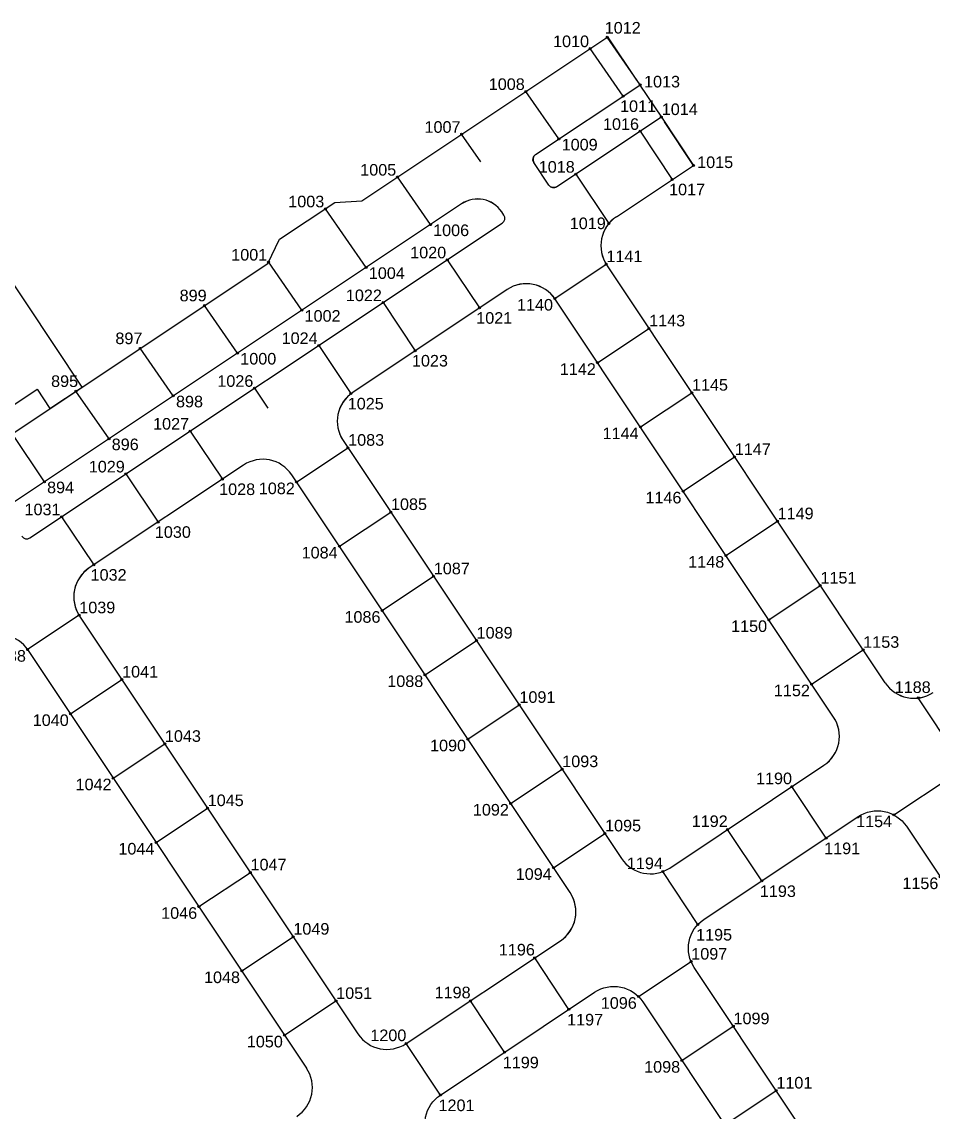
# Model space of a CAD drawing. Extents: x 154230 to 155565, y 251100 to 251882.
# Drawn here: x 154968.6 to 155204.6, y 251599.4 to 251881.8 of the extents above; entities that cross this region are included whole.
import ezdxf

# ---------------------------------------------------------------- set-up
doc = ezdxf.new("R2010")
doc.units = 0
doc.header["$LTSCALE"] = 2
doc.linetypes.add('CONTINUO', pattern=[0])
doc.layers.add('P_LOCAÇÃO MPD - 11.02.2020', color=180, linetype='CONTINUO')
doc.layers.add('Q', color=3, linetype='Continuous')
doc.styles.add('ARIAL', font='arial.ttf')
doc.styles.get("Standard").update_dxf_attribs({"font": 'arial.ttf'})

# ---------------------------------------------------------------- blocks, each defined once
blk = doc.blocks.new('SIMB_CIRCULO')
at = {"color": 0, "linetype": 'Continuous'}
blk.add_circle((0, 0), 0.5, dxfattribs=at)
at = {"color": 0}
blk.add_point((0, 0), dxfattribs=at)
for tag in ['desc:', 'cota:', 'pto:']:
    blk.add_attdef(tag, (0, 0), '', height=1)

msp = doc.modelspace()

# ---------------------------------------------------------------- linework, layer by layer
at = {"layer": 'P_LOCAÇÃO MPD - 11.02.2020'}
for points in [[(155128.75, 251865.47), (155120.21, 251877.8)], [(155124.32, 251862.52), (155115.78, 251874.85)], [(155107.68, 251851.43), (155099.14, 251863.76)], [(155134.2, 251857.08), (155142.52, 251844.6)], [(155128.71, 251853.43), (155137.03, 251840.94)], [(155087.48, 251845.48), (155082.49, 251852.67)], [(155074.39, 251829.25), (155065.85, 251841.59)], [(155112.07, 251842.34), (155120.6, 251829.54)], [(155057.75, 251818.17), (155047.21, 251833.38)], [(155041.1, 251807.08), (155032.44, 251819.58)], [(155078.78, 251820.16), (155087.1, 251807.68)], [(155106.59, 251810.15), (155119.91, 251819.02)], [(155024.46, 251795.99), (155015.91, 251808.32)], [(155062.14, 251809.07), (155070.45, 251796.59)], [(155117.68, 251793.51), (155131, 251802.38)], [(155007.81, 251784.9), (154999.27, 251797.23)], [(155045.49, 251797.99), (155053.82, 251785.49)], [(154991.17, 251773.81), (154982.62, 251786.14)], [(155028.85, 251786.9), (155032.31, 251781.7)], [(155128.77, 251776.86), (155142.08, 251785.73)], [(154974.43, 251762.66), (154966.11, 251775.14)], [(155012.2, 251775.81), (155020.52, 251763.33)], [(155039.73, 251762.61), (155053.05, 251771.48)], [(155139.86, 251760.22), (155153.17, 251769.09)], [(154995.56, 251764.72), (155003.87, 251752.24)], [(155050.82, 251745.96), (155064.14, 251754.83)], [(154978.91, 251753.63), (154987.23, 251741.15)], [(155150.94, 251743.57), (155164.26, 251752.44)], [(155061.91, 251729.32), (155075.23, 251738.19)], [(155162.03, 251726.93), (155175.35, 251735.8)], [(154983.42, 251728.1), (154970.1, 251719.23)], [(155073, 251712.67), (155086.31, 251721.55)], [(155173.12, 251710.28), (155186.44, 251719.15)], [(154981.19, 251702.58), (154994.51, 251711.45)], [(155210.66, 251691.81), (155200.75, 251706.69)], [(155084.09, 251696.03), (155097.4, 251704.9)], [(154992.28, 251685.94), (155005.6, 251694.81)], [(155095.18, 251679.39), (155108.49, 251688.26)], [(155194.41, 251676.4), (155209.5, 251686.46)], [(155176.85, 251670.41), (155167.98, 251683.73)], [(155003.37, 251669.29), (155016.68, 251678.16)], [(155160.2, 251659.32), (155151.33, 251672.64)], [(155106.26, 251662.74), (155119.58, 251671.61)], [(155014.46, 251652.65), (155027.77, 251661.52)], [(155143.68, 251648.05), (155134.56, 251661.74)], [(155025.55, 251636), (155038.86, 251644.87)], [(155110.27, 251626.06), (155101.4, 251639.37)], [(155128.3, 251629.36), (155141.9, 251638.42)], [(155036.63, 251619.36), (155049.95, 251628.23)], [(155093.62, 251614.97), (155084.75, 251628.29)], [(155139.53, 251612.81), (155152.84, 251621.68)], [(155076.98, 251603.88), (155068.11, 251617.2)], [(155150.62, 251596.16), (155163.93, 251605.03)]]:
    msp.add_lwpolyline(points, dxfattribs=at)
at = {"layer": 'Q'}
for p, q in [((155127.83, 251866.66), (155120.34, 251877.89)), ((155127.83, 251866.66, 752.07), (155120.34, 251877.89, 752.07)), ((155101.61, 251847.39), (155128.66, 251865.41)), ((155128.66, 251865.41), (155134.2, 251857.08)), ((155134.2, 251857.08), (155107.16, 251839.07)), ((155142.52, 251844.6), (155135.03, 251855.84)), ((155142.52, 251844.6, 752.07), (155135.03, 251855.84, 752.07)), ((155105.08, 251839.48), (155101.19, 251845.31)), ((155122.55, 251831.29), (155142.52, 251844.6)), ((155122.55, 251831.3, 752.07), (155142.52, 251844.6, 752.07)), ((155082.47, 251834.64), (154965.12, 251756.46)), ((155082.47, 251834.64, 752.07), (154965.12, 251756.47, 752.07)), ((155093.42, 251831.72), (155092.87, 251832.55)), ((155093.42, 251831.72, 752.07), (155092.87, 251832.55, 752.07)), ((154970.67, 251748.14), (155093.01, 251829.64)), ((154970.67, 251748.14, 752.07), (155093.01, 251829.64, 752.07)), ((155192.12, 251710.63, 752.07), (155120.05, 251818.82, 752.07)), ((155192.12, 251710.62), (155120.05, 251818.81)), ((154970.24, 251719.02), (155042.32, 251610.83)), ((154970.24, 251719.02, 752.07), (155042.32, 251610.83, 752.07))]:
    msp.add_line(p, q, dxfattribs=at)
at = {"layer": 'Q', "linetype": 'ByBlock'}
for p, q in [((155094.25, 251812.45, 752.07), (155054.3, 251785.83, 752.07)), ((155094.25, 251812.44), (155054.3, 251785.83)), ((155178.8, 251701.75, 752.07), (155106.73, 251809.95, 752.07)), ((155178.8, 251701.75), (155106.73, 251809.94)), ((155051.8, 251773.35), (155123.88, 251665.16)), ((155051.8, 251773.35, 752.07), (155123.88, 251665.16, 752.07)), ((155026.01, 251766.98), (154986.06, 251740.37)), ((155026.01, 251766.98, 752.07), (154986.06, 251740.37, 752.07)), ((155110.56, 251656.29), (155038.49, 251764.48)), ((155110.56, 251656.29, 752.07), (155038.49, 251764.48, 752.07)), ((154983.56, 251727.89), (155055.63, 251619.7)), ((154983.56, 251727.89, 752.07), (155055.63, 251619.7, 752.07)), ((155136.36, 251662.66, 752.07), (155176.3, 251689.28, 752.07)), ((155136.36, 251662.66), (155176.3, 251689.27)), ((155068.11, 251617.2), (155108.06, 251643.81)), ((155068.11, 251617.2, 752.07), (155108.06, 251643.81, 752.07))]:
    msp.add_line(p, q, dxfattribs=at)
at = {"layer": 'Q'}
for points in [[(154775.14, 251733.21, 0.391757), (154805.52, 251725.9), (154812.48, 251729.79, -0.169524), (154882.17, 251742.11, 0.189359), (154933.09, 251753.14), (155032.26, 251819.21), (155035.36, 251825.48), (155049.63, 251834.99), (155056.61, 251835.44), (155120.34, 251877.89)], [(155039.82, 251598.35, 0.414214), (155042.32, 251610.83)]]:
    msp.add_lwpolyline(points, format="xyb", dxfattribs=at)
at = {"layer": 'Q', "elevation": 752.07}
for points in [[(154775.14, 251733.21, 0.391757), (154805.52, 251725.9), (154812.48, 251729.8, -0.169524), (154882.17, 251742.11, 0.189359), (154933.09, 251753.15), (155032.26, 251819.21), (155035.36, 251825.48), (155049.63, 251834.99), (155056.61, 251835.44), (155120.34, 251877.89)], [(155101.19, 251845.31, -0.414202), (155101.61, 251847.39), (155128.66, 251865.41), (155134.2, 251857.09), (155107.16, 251839.07, -0.414194), (155105.08, 251839.48), (155101.19, 251845.31)]]:
    msp.add_lwpolyline(points, format="xyb", dxfattribs=at)
at = {"layer": 'Q', "linetype": 'Continuous'}
msp.add_lwpolyline([(154925.6, 251799.18), (154910.31, 251752.79, 0.207925), (154934.06, 251760.01), (154946.33, 251769.15), (154972.54, 251786.61), (154975.85, 251781.64), (154984.18, 251787.18), (154962.62, 251819.54), (154953.77, 251808.61)], format="xyb", dxfattribs=at)
at = {"layer": 'Q', "linetype": 'Continuous', "elevation": 752.07}
msp.add_lwpolyline([(154925.6, 251799.18), (154910.31, 251752.79, 0.207925), (154934.06, 251760.01), (154946.33, 251769.15), (154972.54, 251786.61), (154975.85, 251781.64), (154984.18, 251787.18), (154962.62, 251819.54), (154953.77, 251808.61)], format="xyb", dxfattribs=at)
at = {"layer": 'Q', "linetype": 'ByBlock'}
for points in [[(155269.73, 251565.27, -0.414214), (155267.23, 251552.79), (155227.28, 251526.17, -0.414214), (155214.8, 251528.67), (155142.73, 251636.87, -0.414214), (155145.23, 251649.35), (155185.17, 251675.96, -0.414214), (155197.65, 251673.46)], [(155201.48, 251519.8, -0.414214), (155198.98, 251507.32), (155159.04, 251480.71, -0.414214), (155146.56, 251483.21), (155074.48, 251591.4, -0.414214), (155076.98, 251603.88), (155116.93, 251630.5, -0.414214), (155129.41, 251627.99)]]:
    msp.add_lwpolyline(points, format="xyb", close=True, dxfattribs=at)
at = {"layer": 'Q', "linetype": 'ByBlock', "elevation": 752.07}
for points in [[(155269.73, 251565.27, -0.414214), (155267.23, 251552.79), (155227.28, 251526.18, -0.414214), (155214.8, 251528.68), (155142.73, 251636.87, -0.414214), (155145.23, 251649.35), (155185.17, 251675.96, -0.414214), (155197.65, 251673.46)], [(155201.48, 251519.81, -0.414214), (155198.98, 251507.33), (155159.04, 251480.71, -0.414214), (155146.56, 251483.21), (155074.48, 251591.4, -0.414214), (155076.98, 251603.88), (155116.93, 251630.5, -0.414214), (155129.41, 251628)]]:
    msp.add_lwpolyline(points, format="xyb", close=True, dxfattribs=at)
at = {"layer": 'Q'}
for centre, radius, start, end in [((155102.44, 251846.14), 1.5, 123.6726, 213.6704), ((155106.32, 251840.31), 1.5, 213.6742, 303.6704), ((155086.63, 251828.4, 752.07), 7.5, 33.6706, 123.6706), ((155086.63, 251828.39), 7.5, 33.6704, 123.6704), ((155092.18, 251830.89), 1.5, 303.6704, 33.6666), ((155092.18, 251830.89, 752.07), 1.5, 303.6706, 33.6668), ((155127.54, 251823.81, 752.07), 9, 123.6706, 213.6706), ((155127.54, 251823.8), 9, 123.6704, 213.6704), ((154969.84, 251749.39), 1.5, 213.6704, 303.667), ((154969.84, 251749.39, 752.07), 1.5, 213.6706, 303.6672), ((154962.75, 251714.03), 9, 33.6704, 123.6704), ((154962.75, 251714.03, 752.07), 9, 33.6706, 123.6706), ((155199.61, 251715.62, 752.07), 9, 213.6706, 303.6706), ((155199.61, 251715.61), 9, 213.6704, 303.6704), ((155034.83, 251605.84, 752.07), 9, 303.6706, 33.6706)]:
    msp.add_arc(centre, radius, start, end, dxfattribs=at)
at = {"layer": 'Q', "linetype": 'ByBlock'}
for centre, start, end in [((155099.24, 251804.96, 752.07), 33.6706, 123.6706), ((155099.24, 251804.95), 33.6704, 123.6704), ((155059.29, 251778.34), 123.6704, 213.6704), ((155059.29, 251778.34, 752.07), 123.6706, 213.6706), ((155031, 251759.49), 33.6704, 123.6704), ((155031, 251759.49, 752.07), 33.6706, 123.6706), ((154991.05, 251732.88), 123.6704, 213.6704), ((154991.05, 251732.88, 752.07), 123.6706, 213.6706), ((155171.31, 251696.76), 303.6704, 33.6704), ((155171.31, 251696.77, 752.07), 303.6706, 33.6706), ((155131.37, 251670.15), 213.6704, 303.6704), ((155131.37, 251670.15, 752.07), 213.6706, 303.6706), ((155103.07, 251651.3), 303.6704, 33.6704), ((155103.07, 251651.3, 752.07), 303.6706, 33.6706), ((155063.12, 251624.69), 213.6704, 303.6704), ((155063.12, 251624.69, 752.07), 213.6706, 303.6706)]:
    msp.add_arc(centre, 9, start, end, dxfattribs=at)

# ---------------------------------------------------------------- block references
at = {"layer": 'P_LOCAÇÃO MPD - 11.02.2020', "color": 3}
ref = msp.add_blockref('SIMB_CIRCULO', (155120.21, 251877.8, 745.83), dxfattribs=dict(at, xscale=0.5, yscale=0.5, zscale=0.5))
ref.add_attrib('PONTO', '1012', (155119.54, 251878.73, 1491.22), dxfattribs={"layer": '0', "color": 180, "height": 3, "style": 'ARIAL'})
ref = msp.add_blockref('SIMB_CIRCULO', (155115.78, 251874.85, 745.8), dxfattribs=dict(at, xscale=0.5, yscale=0.5, zscale=0.5))
ref.add_attrib('PONTO', '1010', (155106.16, 251875.22, 1491.19), dxfattribs={"layer": '0', "color": 180, "height": 3, "style": 'ARIAL'})
ref = msp.add_blockref('SIMB_CIRCULO', (155099.14, 251863.76, 745.7), dxfattribs=dict(at, xscale=0.5, yscale=0.5, zscale=0.5))
ref.add_attrib('PONTO', '1008', (155089.51, 251864.13, 1491.09), dxfattribs={"layer": '0', "color": 180, "height": 3, "style": 'ARIAL'})
ref = msp.add_blockref('SIMB_CIRCULO', (155128.75, 251865.47, 745.83), dxfattribs=dict(at, xscale=0.5, yscale=0.5, zscale=0.5))
ref.add_attrib('PONTO', '1013', (155129.72, 251864.78, 1491.22), dxfattribs={"layer": '0', "color": 180, "height": 3, "style": 'ARIAL'})
ref = msp.add_blockref('SIMB_CIRCULO', (155124.32, 251862.52, 745.8), dxfattribs=dict(at, xscale=0.5, yscale=0.5, zscale=0.5))
ref.add_attrib('PONTO', '1011', (155123.5, 251858.43, 1491.19), dxfattribs={"layer": '0', "color": 180, "height": 3, "style": 'ARIAL'})
ref = msp.add_blockref('SIMB_CIRCULO', (155134.2, 251857.08, 745.74), dxfattribs=dict(at, xscale=0.5, yscale=0.5, zscale=0.5))
ref.add_attrib('PONTO', '1014', (155134.31, 251857.63, 1491.13), dxfattribs={"layer": '0', "color": 180, "height": 3, "style": 'ARIAL'})
ref = msp.add_blockref('SIMB_CIRCULO', (155082.49, 251852.67, 745.6), dxfattribs=dict(at, xscale=0.5, yscale=0.5, zscale=0.5))
ref.add_attrib('PONTO', '1007', (155072.87, 251853.04, 1490.99), dxfattribs={"layer": '0', "color": 180, "height": 3, "style": 'ARIAL'})
ref = msp.add_blockref('SIMB_CIRCULO', (155128.71, 251853.43, 745.7), dxfattribs=dict(at, xscale=0.5, yscale=0.5, zscale=0.5))
ref.add_attrib('PONTO', '1016', (155119.09, 251853.79, 1491.09), dxfattribs={"layer": '0', "color": 180, "height": 3, "style": 'ARIAL'})
ref = msp.add_blockref('SIMB_CIRCULO', (155107.68, 251851.43, 745.7), dxfattribs=dict(at, xscale=0.5, yscale=0.5, zscale=0.5))
ref.add_attrib('PONTO', '1009', (155108.39, 251848.47, 1491.09), dxfattribs={"layer": '0', "color": 180, "height": 3, "style": 'ARIAL'})
ref = msp.add_blockref('SIMB_CIRCULO', (155065.85, 251841.59, 745.5), dxfattribs=dict(at, xscale=0.5, yscale=0.5, zscale=0.5))
ref.add_attrib('PONTO', '1005', (155056.22, 251841.95, 1490.89), dxfattribs={"layer": '0', "color": 180, "height": 3, "style": 'ARIAL'})
ref = msp.add_blockref('SIMB_CIRCULO', (155112.07, 251842.34, 745.6), dxfattribs=dict(at, xscale=0.5, yscale=0.5, zscale=0.5))
ref.add_attrib('PONTO', '1018', (155102.45, 251842.71, 1490.99), dxfattribs={"layer": '0', "color": 180, "height": 3, "style": 'ARIAL'})
ref = msp.add_blockref('SIMB_CIRCULO', (155142.52, 251844.6, 745.74), dxfattribs=dict(at, xscale=0.5, yscale=0.5, zscale=0.5))
ref.add_attrib('PONTO', '1015', (155143.48, 251843.91, 1491.13), dxfattribs={"layer": '0', "color": 180, "height": 3, "style": 'ARIAL'})
ref = msp.add_blockref('SIMB_CIRCULO', (155137.03, 251840.94, 745.7), dxfattribs=dict(at, xscale=0.5, yscale=0.5, zscale=0.5))
ref.add_attrib('PONTO', '1017', (155136.2, 251836.86, 1491.09), dxfattribs={"layer": '0', "color": 180, "height": 3, "style": 'ARIAL'})
ref = msp.add_blockref('SIMB_CIRCULO', (155047.21, 251833.38, 745.4), dxfattribs=dict(at, xscale=0.5, yscale=0.5, zscale=0.5))
ref.add_attrib('PONTO', '1003', (155037.59, 251833.74, 1490.79), dxfattribs={"layer": '0', "color": 180, "height": 3, "style": 'ARIAL'})
ref = msp.add_blockref('SIMB_CIRCULO', (155120.6, 251829.54, 745.6), dxfattribs=dict(at, xscale=0.5, yscale=0.5, zscale=0.5))
ref.add_attrib('PONTO', '1019', (155110.48, 251828.09, 1490.99), dxfattribs={"layer": '0', "color": 180, "height": 3, "style": 'ARIAL'})
ref = msp.add_blockref('SIMB_CIRCULO', (155074.39, 251829.25, 745.5), dxfattribs=dict(at, xscale=0.5, yscale=0.5, zscale=0.5))
ref.add_attrib('PONTO', '1006', (155075.1, 251826.29, 1490.89), dxfattribs={"layer": '0', "color": 180, "height": 3, "style": 'ARIAL'})
ref = msp.add_blockref('SIMB_CIRCULO', (155032.44, 251819.58, 745.3), dxfattribs=dict(at, xscale=0.5, yscale=0.5, zscale=0.5))
ref.add_attrib('PONTO', '1001', (155022.82, 251819.95, 1490.69), dxfattribs={"layer": '0', "color": 180, "height": 3, "style": 'ARIAL'})
ref = msp.add_blockref('SIMB_CIRCULO', (155078.78, 251820.16, 745.65), dxfattribs=dict(at, xscale=0.5, yscale=0.5, zscale=0.5))
ref.add_attrib('PONTO', '1020', (155069.16, 251820.53, 1491.04), dxfattribs={"layer": '0', "color": 180, "height": 3, "style": 'ARIAL'})
ref = msp.add_blockref('SIMB_CIRCULO', (155119.91, 251819.02, 745.67), dxfattribs=dict(at, xscale=0.5, yscale=0.5, zscale=0.5))
ref.add_attrib('PONTO', '1141', (155119.96, 251819.55, 1491.06), dxfattribs={"layer": '0', "color": 180, "height": 3, "style": 'ARIAL'})
ref = msp.add_blockref('SIMB_CIRCULO', (155057.75, 251818.17, 745.4), dxfattribs=dict(at, xscale=0.5, yscale=0.5, zscale=0.5))
ref.add_attrib('PONTO', '1004', (155058.45, 251815.2, 1490.79), dxfattribs={"layer": '0', "color": 180, "height": 3, "style": 'ARIAL'})
ref = msp.add_blockref('SIMB_CIRCULO', (155015.91, 251808.32, 745.2), dxfattribs=dict(at, xscale=0.5, yscale=0.5, zscale=0.5))
ref.add_attrib('PONTO', '899', (155009.46, 251809.4, 1490.59), dxfattribs={"layer": '0', "color": 180, "height": 3, "style": 'ARIAL'})
ref = msp.add_blockref('SIMB_CIRCULO', (155062.14, 251809.07, 745.75), dxfattribs=dict(at, xscale=0.5, yscale=0.5, zscale=0.5))
ref.add_attrib('PONTO', '1022', (155052.51, 251809.44, 1491.14), dxfattribs={"layer": '0', "color": 180, "height": 3, "style": 'ARIAL'})
ref = msp.add_blockref('SIMB_CIRCULO', (155087.1, 251807.68, 745.65), dxfattribs=dict(at, xscale=0.5, yscale=0.5, zscale=0.5))
ref.add_attrib('PONTO', '1021', (155086.27, 251803.59, 1491.04), dxfattribs={"layer": '0', "color": 180, "height": 3, "style": 'ARIAL'})
ref = msp.add_blockref('SIMB_CIRCULO', (155106.59, 251810.15, 745.67), dxfattribs=dict(at, xscale=0.5, yscale=0.5, zscale=0.5))
ref.add_attrib('PONTO', '1140', (155096.82, 251807, 1491.06), dxfattribs={"layer": '0', "color": 180, "height": 3, "style": 'ARIAL'})
ref = msp.add_blockref('SIMB_CIRCULO', (155041.1, 251807.08, 745.3), dxfattribs=dict(at, xscale=0.5, yscale=0.5, zscale=0.5))
ref.add_attrib('PONTO', '1002', (155041.81, 251804.12, 1490.69), dxfattribs={"layer": '0', "color": 180, "height": 3, "style": 'ARIAL'})
ref = msp.add_blockref('SIMB_CIRCULO', (155131, 251802.38, 745.79), dxfattribs=dict(at, xscale=0.5, yscale=0.5, zscale=0.5))
ref.add_attrib('PONTO', '1143', (155131.05, 251802.9, 1491.18), dxfattribs={"layer": '0', "color": 180, "height": 3, "style": 'ARIAL'})
ref = msp.add_blockref('SIMB_CIRCULO', (154999.27, 251797.23, 745.3), dxfattribs=dict(at, xscale=0.5, yscale=0.5, zscale=0.5))
ref.add_attrib('PONTO', '897', (154992.82, 251798.31, 1490.69), dxfattribs={"layer": '0', "color": 180, "height": 3, "style": 'ARIAL'})
ref = msp.add_blockref('SIMB_CIRCULO', (155045.49, 251797.99, 745.68), dxfattribs=dict(at, xscale=0.5, yscale=0.5, zscale=0.5))
ref.add_attrib('PONTO', '1024', (155035.87, 251798.35, 1491.07), dxfattribs={"layer": '0', "color": 180, "height": 3, "style": 'ARIAL'})
ref = msp.add_blockref('SIMB_CIRCULO', (155070.45, 251796.59, 745.75), dxfattribs=dict(at, xscale=0.5, yscale=0.5, zscale=0.5))
ref.add_attrib('PONTO', '1023', (155069.62, 251792.51, 1491.14), dxfattribs={"layer": '0', "color": 180, "height": 3, "style": 'ARIAL'})
ref = msp.add_blockref('SIMB_CIRCULO', (155024.46, 251795.99, 745.2), dxfattribs=dict(at, xscale=0.5, yscale=0.5, zscale=0.5))
ref.add_attrib('PONTO', '1000', (155025.16, 251793.03, 1490.59), dxfattribs={"layer": '0', "color": 180, "height": 3, "style": 'ARIAL'})
ref = msp.add_blockref('SIMB_CIRCULO', (155117.68, 251793.51, 745.79), dxfattribs=dict(at, xscale=0.5, yscale=0.5, zscale=0.5))
ref.add_attrib('PONTO', '1142', (155107.91, 251790.36, 1491.18), dxfattribs={"layer": '0', "color": 180, "height": 3, "style": 'ARIAL'})
ref = msp.add_blockref('SIMB_CIRCULO', (154982.62, 251786.14, 745.4), dxfattribs=dict(at, xscale=0.5, yscale=0.5, zscale=0.5))
ref.add_attrib('PONTO', '895', (154976.17, 251787.22, 1490.79), dxfattribs={"layer": '0', "color": 180, "height": 3, "style": 'ARIAL'})
ref = msp.add_blockref('SIMB_CIRCULO', (155028.85, 251786.9, 745.63), dxfattribs=dict(at, xscale=0.5, yscale=0.5, zscale=0.5))
ref.add_attrib('PONTO', '1026', (155019.22, 251787.26, 1491.02), dxfattribs={"layer": '0', "color": 180, "height": 3, "style": 'ARIAL'})
ref = msp.add_blockref('SIMB_CIRCULO', (155142.08, 251785.73, 745.9), dxfattribs=dict(at, xscale=0.5, yscale=0.5, zscale=0.5))
ref.add_attrib('PONTO', '1145', (155142.13, 251786.26, 1491.29), dxfattribs={"layer": '0', "color": 180, "height": 3, "style": 'ARIAL'})
ref = msp.add_blockref('SIMB_CIRCULO', (155007.81, 251784.9, 745.3), dxfattribs=dict(at, xscale=0.5, yscale=0.5, zscale=0.5))
ref.add_attrib('PONTO', '898', (155008.52, 251781.94, 1490.69), dxfattribs={"layer": '0', "color": 180, "height": 3, "style": 'ARIAL'})
ref = msp.add_blockref('SIMB_CIRCULO', (155053.82, 251785.49, 745.68), dxfattribs=dict(at, xscale=0.5, yscale=0.5, zscale=0.5))
ref.add_attrib('PONTO', '1025', (155052.99, 251781.4, 1491.07), dxfattribs={"layer": '0', "color": 180, "height": 3, "style": 'ARIAL'})
ref = msp.add_blockref('SIMB_CIRCULO', (155012.2, 251775.81, 745.54), dxfattribs=dict(at, xscale=0.5, yscale=0.5, zscale=0.5))
ref.add_attrib('PONTO', '1027', (155002.58, 251776.18, 1490.93), dxfattribs={"layer": '0', "color": 180, "height": 3, "style": 'ARIAL'})
ref = msp.add_blockref('SIMB_CIRCULO', (155128.77, 251776.86, 745.9), dxfattribs=dict(at, xscale=0.5, yscale=0.5, zscale=0.5))
ref.add_attrib('PONTO', '1144', (155118.99, 251773.71, 1491.29), dxfattribs={"layer": '0', "color": 180, "height": 3, "style": 'ARIAL'})
ref = msp.add_blockref('SIMB_CIRCULO', (154991.17, 251773.81, 745.4), dxfattribs=dict(at, xscale=0.5, yscale=0.5, zscale=0.5))
ref.add_attrib('PONTO', '896', (154991.87, 251770.85, 1490.79), dxfattribs={"layer": '0', "color": 180, "height": 3, "style": 'ARIAL'})
ref = msp.add_blockref('SIMB_CIRCULO', (155053.05, 251771.48, 745.61), dxfattribs=dict(at, xscale=0.5, yscale=0.5, zscale=0.5))
ref.add_attrib('PONTO', '1083', (155053.1, 251772, 1491), dxfattribs={"layer": '0', "color": 180, "height": 3, "style": 'ARIAL'})
ref = msp.add_blockref('SIMB_CIRCULO', (155153.17, 251769.09, 746.02), dxfattribs=dict(at, xscale=0.5, yscale=0.5, zscale=0.5))
ref.add_attrib('PONTO', '1147', (155153.22, 251769.61, 1491.41), dxfattribs={"layer": '0', "color": 180, "height": 3, "style": 'ARIAL'})
ref = msp.add_blockref('SIMB_CIRCULO', (154995.56, 251764.72, 745.44), dxfattribs=dict(at, xscale=0.5, yscale=0.5, zscale=0.5))
ref.add_attrib('PONTO', '1029', (154985.93, 251765.09, 1490.83), dxfattribs={"layer": '0', "color": 180, "height": 3, "style": 'ARIAL'})
ref = msp.add_blockref('SIMB_CIRCULO', (154974.43, 251762.66, 745.43), dxfattribs=dict(at, xscale=0.5, yscale=0.5, zscale=0.5))
ref.add_attrib('PONTO', '894', (154975.13, 251759.7, 1490.82), dxfattribs={"layer": '0', "color": 180, "height": 3, "style": 'ARIAL'})
ref = msp.add_blockref('SIMB_CIRCULO', (155020.52, 251763.33, 745.54), dxfattribs=dict(at, xscale=0.5, yscale=0.5, zscale=0.5))
ref.add_attrib('PONTO', '1028', (155019.69, 251759.24, 1490.93), dxfattribs={"layer": '0', "color": 180, "height": 3, "style": 'ARIAL'})
ref = msp.add_blockref('SIMB_CIRCULO', (155039.73, 251762.61, 745.61), dxfattribs=dict(at, xscale=0.5, yscale=0.5, zscale=0.5))
ref.add_attrib('PONTO', '1082', (155029.96, 251759.46, 1491), dxfattribs={"layer": '0', "color": 180, "height": 3, "style": 'ARIAL'})
ref = msp.add_blockref('SIMB_CIRCULO', (155139.86, 251760.22, 746.02), dxfattribs=dict(at, xscale=0.5, yscale=0.5, zscale=0.5))
ref.add_attrib('PONTO', '1146', (155130.08, 251757.07, 1491.41), dxfattribs={"layer": '0', "color": 180, "height": 3, "style": 'ARIAL'})
ref = msp.add_blockref('SIMB_CIRCULO', (154978.91, 251753.63, 745.34), dxfattribs=dict(at, xscale=0.5, yscale=0.5, zscale=0.5))
ref.add_attrib('PONTO', '1031', (154969.29, 251754, 1490.73), dxfattribs={"layer": '0', "color": 180, "height": 3, "style": 'ARIAL'})
ref = msp.add_blockref('SIMB_CIRCULO', (155064.14, 251754.83, 745.78), dxfattribs=dict(at, xscale=0.5, yscale=0.5, zscale=0.5))
ref.add_attrib('PONTO', '1085', (155064.19, 251755.36, 1491.17), dxfattribs={"layer": '0', "color": 180, "height": 3, "style": 'ARIAL'})
ref = msp.add_blockref('SIMB_CIRCULO', (155164.26, 251752.44, 746.13), dxfattribs=dict(at, xscale=0.5, yscale=0.5, zscale=0.5))
ref.add_attrib('PONTO', '1149', (155164.31, 251752.97, 1491.52), dxfattribs={"layer": '0', "color": 180, "height": 3, "style": 'ARIAL'})
ref = msp.add_blockref('SIMB_CIRCULO', (155003.87, 251752.24, 745.44), dxfattribs=dict(at, xscale=0.5, yscale=0.5, zscale=0.5))
ref.add_attrib('PONTO', '1030', (155003.04, 251748.15, 1490.83), dxfattribs={"layer": '0', "color": 180, "height": 3, "style": 'ARIAL'})
ref = msp.add_blockref('SIMB_CIRCULO', (155050.82, 251745.96, 745.78), dxfattribs=dict(at, xscale=0.5, yscale=0.5, zscale=0.5))
ref.add_attrib('PONTO', '1084', (155041.05, 251742.82, 1491.17), dxfattribs={"layer": '0', "color": 180, "height": 3, "style": 'ARIAL'})
ref = msp.add_blockref('SIMB_CIRCULO', (155150.94, 251743.57, 746.13), dxfattribs=dict(at, xscale=0.5, yscale=0.5, zscale=0.5))
ref.add_attrib('PONTO', '1148', (155141.17, 251740.43, 1491.52), dxfattribs={"layer": '0', "color": 180, "height": 3, "style": 'ARIAL'})
ref = msp.add_blockref('SIMB_CIRCULO', (154987.23, 251741.15, 745.34), dxfattribs=dict(at, xscale=0.5, yscale=0.5, zscale=0.5))
ref.add_attrib('PONTO', '1032', (154986.4, 251737.06, 1490.73), dxfattribs={"layer": '0', "color": 180, "height": 3, "style": 'ARIAL'})
ref = msp.add_blockref('SIMB_CIRCULO', (155075.23, 251738.19, 745.96), dxfattribs=dict(at, xscale=0.5, yscale=0.5, zscale=0.5))
ref.add_attrib('PONTO', '1087', (155075.28, 251738.71, 1491.35), dxfattribs={"layer": '0', "color": 180, "height": 3, "style": 'ARIAL'})
ref = msp.add_blockref('SIMB_CIRCULO', (155175.35, 251735.8, 746.25), dxfattribs=dict(at, xscale=0.5, yscale=0.5, zscale=0.5))
ref.add_attrib('PONTO', '1151', (155175.4, 251736.32, 1491.64), dxfattribs={"layer": '0', "color": 180, "height": 3, "style": 'ARIAL'})
ref = msp.add_blockref('SIMB_CIRCULO', (154983.42, 251728.1, 745.38), dxfattribs=dict(at, xscale=0.5, yscale=0.5, zscale=0.5))
ref.add_attrib('PONTO', '1039', (154983.47, 251728.62, 1490.77), dxfattribs={"layer": '0', "color": 180, "height": 3, "style": 'ARIAL'})
ref = msp.add_blockref('SIMB_CIRCULO', (155061.91, 251729.32, 745.96), dxfattribs=dict(at, xscale=0.5, yscale=0.5, zscale=0.5))
ref.add_attrib('PONTO', '1086', (155052.14, 251726.17, 1491.35), dxfattribs={"layer": '0', "color": 180, "height": 3, "style": 'ARIAL'})
ref = msp.add_blockref('SIMB_CIRCULO', (155162.03, 251726.93, 746.25), dxfattribs=dict(at, xscale=0.5, yscale=0.5, zscale=0.5))
ref.add_attrib('PONTO', '1150', (155152.26, 251723.78, 1491.64), dxfattribs={"layer": '0', "color": 180, "height": 3, "style": 'ARIAL'})
ref = msp.add_blockref('SIMB_CIRCULO', (155086.31, 251721.55, 746.14), dxfattribs=dict(at, xscale=0.5, yscale=0.5, zscale=0.5))
ref.add_attrib('PONTO', '1089', (155086.36, 251722.07, 1491.53), dxfattribs={"layer": '0', "color": 180, "height": 3, "style": 'ARIAL'})
ref = msp.add_blockref('SIMB_CIRCULO', (155186.44, 251719.15, 746.36), dxfattribs=dict(at, xscale=0.5, yscale=0.5, zscale=0.5))
ref.add_attrib('PONTO', '1153', (155186.49, 251719.68, 1491.75), dxfattribs={"layer": '0', "color": 180, "height": 3, "style": 'ARIAL'})
ref = msp.add_blockref('SIMB_CIRCULO', (154970.1, 251719.23, 745.38), dxfattribs=dict(at, xscale=0.5, yscale=0.5, zscale=0.5))
ref.add_attrib('PONTO', '1038', (154960.33, 251716.08, 1490.77), dxfattribs={"layer": '0', "color": 180, "height": 3, "style": 'ARIAL'})
ref = msp.add_blockref('SIMB_CIRCULO', (154994.51, 251711.45, 745.5), dxfattribs=dict(at, xscale=0.5, yscale=0.5, zscale=0.5))
ref.add_attrib('PONTO', '1041', (154994.56, 251711.98, 1490.89), dxfattribs={"layer": '0', "color": 180, "height": 3, "style": 'ARIAL'})
ref = msp.add_blockref('SIMB_CIRCULO', (155073, 251712.67, 746.14), dxfattribs=dict(at, xscale=0.5, yscale=0.5, zscale=0.5))
ref.add_attrib('PONTO', '1088', (155063.23, 251709.53, 1491.53), dxfattribs={"layer": '0', "color": 180, "height": 3, "style": 'ARIAL'})
ref = msp.add_blockref('SIMB_CIRCULO', (155173.12, 251710.28, 746.36), dxfattribs=dict(at, xscale=0.5, yscale=0.5, zscale=0.5))
ref.add_attrib('PONTO', '1152', (155163.35, 251707.14, 1491.75), dxfattribs={"layer": '0', "color": 180, "height": 3, "style": 'ARIAL'})
ref = msp.add_blockref('SIMB_CIRCULO', (155200.75, 251706.69, 746.29), dxfattribs=dict(at, xscale=0.5, yscale=0.5, zscale=0.5))
ref.add_attrib('PONTO', '1188', (155194.63, 251707.99, 1491.68), dxfattribs={"layer": '0', "color": 180, "height": 3, "style": 'ARIAL'})
ref = msp.add_blockref('SIMB_CIRCULO', (155097.4, 251704.9, 746.31), dxfattribs=dict(at, xscale=0.5, yscale=0.5, zscale=0.5))
ref.add_attrib('PONTO', '1091', (155097.45, 251705.42, 1491.7), dxfattribs={"layer": '0', "color": 180, "height": 3, "style": 'ARIAL'})
ref = msp.add_blockref('SIMB_CIRCULO', (154981.19, 251702.58, 745.5), dxfattribs=dict(at, xscale=0.5, yscale=0.5, zscale=0.5))
ref.add_attrib('PONTO', '1040', (154971.42, 251699.44, 1490.89), dxfattribs={"layer": '0', "color": 180, "height": 3, "style": 'ARIAL'})
ref = msp.add_blockref('SIMB_CIRCULO', (155005.6, 251694.81, 745.61), dxfattribs=dict(at, xscale=0.5, yscale=0.5, zscale=0.5))
ref.add_attrib('PONTO', '1043', (155005.65, 251695.33, 1491), dxfattribs={"layer": '0', "color": 180, "height": 3, "style": 'ARIAL'})
ref = msp.add_blockref('SIMB_CIRCULO', (155084.09, 251696.03, 746.31), dxfattribs=dict(at, xscale=0.5, yscale=0.5, zscale=0.5))
ref.add_attrib('PONTO', '1090', (155074.31, 251692.88, 1491.7), dxfattribs={"layer": '0', "color": 180, "height": 3, "style": 'ARIAL'})
ref = msp.add_blockref('SIMB_CIRCULO', (155108.49, 251688.26, 746.49), dxfattribs=dict(at, xscale=0.5, yscale=0.5, zscale=0.5))
ref.add_attrib('PONTO', '1093', (155108.54, 251688.78, 1491.88), dxfattribs={"layer": '0', "color": 180, "height": 3, "style": 'ARIAL'})
ref = msp.add_blockref('SIMB_CIRCULO', (155167.98, 251683.73, 746.36), dxfattribs=dict(at, xscale=0.5, yscale=0.5, zscale=0.5))
ref.add_attrib('PONTO', '1190', (155158.71, 251684.36, 1491.75), dxfattribs={"layer": '0', "color": 180, "height": 3, "style": 'ARIAL'})
ref = msp.add_blockref('SIMB_CIRCULO', (154992.28, 251685.94, 745.61), dxfattribs=dict(at, xscale=0.5, yscale=0.5, zscale=0.5))
ref.add_attrib('PONTO', '1042', (154982.51, 251682.79, 1491), dxfattribs={"layer": '0', "color": 180, "height": 3, "style": 'ARIAL'})
ref = msp.add_blockref('SIMB_CIRCULO', (155016.68, 251678.16, 745.73), dxfattribs=dict(at, xscale=0.5, yscale=0.5, zscale=0.5))
ref.add_attrib('PONTO', '1045', (155016.73, 251678.69, 1491.12), dxfattribs={"layer": '0', "color": 180, "height": 3, "style": 'ARIAL'})
ref = msp.add_blockref('SIMB_CIRCULO', (155095.18, 251679.39, 746.49), dxfattribs=dict(at, xscale=0.5, yscale=0.5, zscale=0.5))
ref.add_attrib('PONTO', '1092', (155085.4, 251676.24, 1491.88), dxfattribs={"layer": '0', "color": 180, "height": 3, "style": 'ARIAL'})
ref = msp.add_blockref('SIMB_CIRCULO', (155119.58, 251671.61, 746.67), dxfattribs=dict(at, xscale=0.5, yscale=0.5, zscale=0.5))
ref.add_attrib('PONTO', '1095', (155119.63, 251672.14, 1492.06), dxfattribs={"layer": '0', "color": 180, "height": 3, "style": 'ARIAL'})
ref = msp.add_blockref('SIMB_CIRCULO', (155151.33, 251672.64, 746.23), dxfattribs=dict(at, xscale=0.5, yscale=0.5, zscale=0.5))
ref.add_attrib('PONTO', '1192', (155142.06, 251673.27, 1491.62), dxfattribs={"layer": '0', "color": 180, "height": 3, "style": 'ARIAL'})
ref = msp.add_blockref('SIMB_CIRCULO', (155194.41, 251676.4, 746.52), dxfattribs=dict(at, xscale=0.5, yscale=0.5, zscale=0.5))
ref.add_attrib('PONTO', '1154', (155184.64, 251673.25, 1491.91), dxfattribs={"layer": '0', "color": 180, "height": 3, "style": 'ARIAL'})
ref = msp.add_blockref('SIMB_CIRCULO', (155003.37, 251669.29, 745.73), dxfattribs=dict(at, xscale=0.5, yscale=0.5, zscale=0.5))
ref.add_attrib('PONTO', '1044', (154993.6, 251666.15, 1491.12), dxfattribs={"layer": '0', "color": 180, "height": 3, "style": 'ARIAL'})
ref = msp.add_blockref('SIMB_CIRCULO', (155176.85, 251670.41, 746.36), dxfattribs=dict(at, xscale=0.5, yscale=0.5, zscale=0.5))
ref.add_attrib('PONTO', '1191', (155176.37, 251666.24, 1491.75), dxfattribs={"layer": '0', "color": 180, "height": 3, "style": 'ARIAL'})
ref = msp.add_blockref('SIMB_CIRCULO', (155027.77, 251661.52, 745.84), dxfattribs=dict(at, xscale=0.5, yscale=0.5, zscale=0.5))
ref.add_attrib('PONTO', '1047', (155027.82, 251662.04, 1491.23), dxfattribs={"layer": '0', "color": 180, "height": 3, "style": 'ARIAL'})
ref = msp.add_blockref('SIMB_CIRCULO', (155134.56, 251661.74, 746.03), dxfattribs=dict(at, xscale=0.5, yscale=0.5, zscale=0.5))
ref.add_attrib('PONTO', '1194', (155125.29, 251662.37, 1491.42), dxfattribs={"layer": '0', "color": 180, "height": 3, "style": 'ARIAL'})
ref = msp.add_blockref('SIMB_CIRCULO', (155106.26, 251662.74, 746.67), dxfattribs=dict(at, xscale=0.5, yscale=0.5, zscale=0.5))
ref.add_attrib('PONTO', '1094', (155096.49, 251659.59, 1492.06), dxfattribs={"layer": '0', "color": 180, "height": 3, "style": 'ARIAL'})
ref = msp.add_blockref('SIMB_CIRCULO', (155160.2, 251659.32, 746.23), dxfattribs=dict(at, xscale=0.5, yscale=0.5, zscale=0.5))
ref.add_attrib('PONTO', '1193', (155159.72, 251655.15, 1491.62), dxfattribs={"layer": '0', "color": 180, "height": 3, "style": 'ARIAL'})
ref = msp.add_blockref('SIMB_CIRCULO', (155206.39, 251660.35, 746.62), dxfattribs=dict(at, xscale=0.5, yscale=0.5, zscale=0.5))
ref.add_attrib('PONTO', '1156', (155196.61, 251657.2, 1492.01), dxfattribs={"layer": '0', "color": 180, "height": 3, "style": 'ARIAL'})
ref = msp.add_blockref('SIMB_CIRCULO', (155014.46, 251652.65, 745.84), dxfattribs=dict(at, xscale=0.5, yscale=0.5, zscale=0.5))
ref.add_attrib('PONTO', '1046', (155004.68, 251649.5, 1491.23), dxfattribs={"layer": '0', "color": 180, "height": 3, "style": 'ARIAL'})
ref = msp.add_blockref('SIMB_CIRCULO', (155038.86, 251644.87, 745.96), dxfattribs=dict(at, xscale=0.5, yscale=0.5, zscale=0.5))
ref.add_attrib('PONTO', '1049', (155038.91, 251645.4, 1491.35), dxfattribs={"layer": '0', "color": 180, "height": 3, "style": 'ARIAL'})
ref = msp.add_blockref('SIMB_CIRCULO', (155143.68, 251648.05, 746.03), dxfattribs=dict(at, xscale=0.5, yscale=0.5, zscale=0.5))
ref.add_attrib('PONTO', '1195', (155143.2, 251643.88, 1491.42), dxfattribs={"layer": '0', "color": 180, "height": 3, "style": 'ARIAL'})
ref = msp.add_blockref('SIMB_CIRCULO', (155101.4, 251639.37, 746.01), dxfattribs=dict(at, xscale=0.5, yscale=0.5, zscale=0.5))
ref.add_attrib('PONTO', '1196', (155092.13, 251640.01, 1491.4), dxfattribs={"layer": '0', "color": 180, "height": 3, "style": 'ARIAL'})
ref = msp.add_blockref('SIMB_CIRCULO', (155141.9, 251638.42, 746.92), dxfattribs=dict(at, xscale=0.5, yscale=0.5, zscale=0.5))
ref.add_attrib('PONTO', '1097', (155141.95, 251638.94, 1492.31), dxfattribs={"layer": '0', "color": 180, "height": 3, "style": 'ARIAL'})
ref = msp.add_blockref('SIMB_CIRCULO', (155025.55, 251636, 745.96), dxfattribs=dict(at, xscale=0.5, yscale=0.5, zscale=0.5))
ref.add_attrib('PONTO', '1048', (155015.77, 251632.86, 1491.35), dxfattribs={"layer": '0', "color": 180, "height": 3, "style": 'ARIAL'})
ref = msp.add_blockref('SIMB_CIRCULO', (155049.95, 251628.23, 746.07), dxfattribs=dict(at, xscale=0.5, yscale=0.5, zscale=0.5))
ref.add_attrib('PONTO', '1051', (155050, 251628.75, 1491.46), dxfattribs={"layer": '0', "color": 180, "height": 3, "style": 'ARIAL'})
ref = msp.add_blockref('SIMB_CIRCULO', (155084.75, 251628.29, 746.11), dxfattribs=dict(at, xscale=0.5, yscale=0.5, zscale=0.5))
ref.add_attrib('PONTO', '1198', (155075.49, 251628.92, 1491.5), dxfattribs={"layer": '0', "color": 180, "height": 3, "style": 'ARIAL'})
ref = msp.add_blockref('SIMB_CIRCULO', (155128.3, 251629.36, 746.92), dxfattribs=dict(at, xscale=0.5, yscale=0.5, zscale=0.5))
ref.add_attrib('PONTO', '1096', (155118.52, 251626.21, 1492.31), dxfattribs={"layer": '0', "color": 180, "height": 3, "style": 'ARIAL'})
ref = msp.add_blockref('SIMB_CIRCULO', (155110.27, 251626.06, 746.01), dxfattribs=dict(at, xscale=0.5, yscale=0.5, zscale=0.5))
ref.add_attrib('PONTO', '1197', (155109.79, 251621.89, 1491.4), dxfattribs={"layer": '0', "color": 180, "height": 3, "style": 'ARIAL'})
ref = msp.add_blockref('SIMB_CIRCULO', (155152.84, 251621.68, 747.07), dxfattribs=dict(at, xscale=0.5, yscale=0.5, zscale=0.5))
ref.add_attrib('PONTO', '1099', (155152.89, 251622.2, 1492.46), dxfattribs={"layer": '0', "color": 180, "height": 3, "style": 'ARIAL'})
ref = msp.add_blockref('SIMB_CIRCULO', (155036.63, 251619.36, 746.07), dxfattribs=dict(at, xscale=0.5, yscale=0.5, zscale=0.5))
ref.add_attrib('PONTO', '1050', (155026.86, 251616.21, 1491.46), dxfattribs={"layer": '0', "color": 180, "height": 3, "style": 'ARIAL'})
ref = msp.add_blockref('SIMB_CIRCULO', (155068.11, 251617.2, 746.09), dxfattribs=dict(at, xscale=0.5, yscale=0.5, zscale=0.5))
ref.add_attrib('PONTO', '1200', (155058.84, 251617.83, 1491.48), dxfattribs={"layer": '0', "color": 180, "height": 3, "style": 'ARIAL'})
ref = msp.add_blockref('SIMB_CIRCULO', (155093.62, 251614.97, 746.11), dxfattribs=dict(at, xscale=0.5, yscale=0.5, zscale=0.5))
ref.add_attrib('PONTO', '1199', (155093.14, 251610.8, 1491.5), dxfattribs={"layer": '0', "color": 180, "height": 3, "style": 'ARIAL'})
ref = msp.add_blockref('SIMB_CIRCULO', (155139.53, 251612.81, 747.07), dxfattribs=dict(at, xscale=0.5, yscale=0.5, zscale=0.5))
ref.add_attrib('PONTO', '1098', (155129.75, 251609.66, 1492.46), dxfattribs={"layer": '0', "color": 180, "height": 3, "style": 'ARIAL'})
ref = msp.add_blockref('SIMB_CIRCULO', (155163.93, 251605.03, 747.23), dxfattribs=dict(at, xscale=0.5, yscale=0.5, zscale=0.5))
ref.add_attrib('PONTO', '1101', (155163.98, 251605.56, 1492.62), dxfattribs={"layer": '0', "color": 180, "height": 3, "style": 'ARIAL'})
ref = msp.add_blockref('SIMB_CIRCULO', (155076.98, 251603.88, 746.09), dxfattribs=dict(at, xscale=0.5, yscale=0.5, zscale=0.5))
ref.add_attrib('PONTO', '1201', (155076.5, 251599.71, 1491.48), dxfattribs={"layer": '0', "color": 180, "height": 3, "style": 'ARIAL'})

doc.saveas('drawing.dxf')
